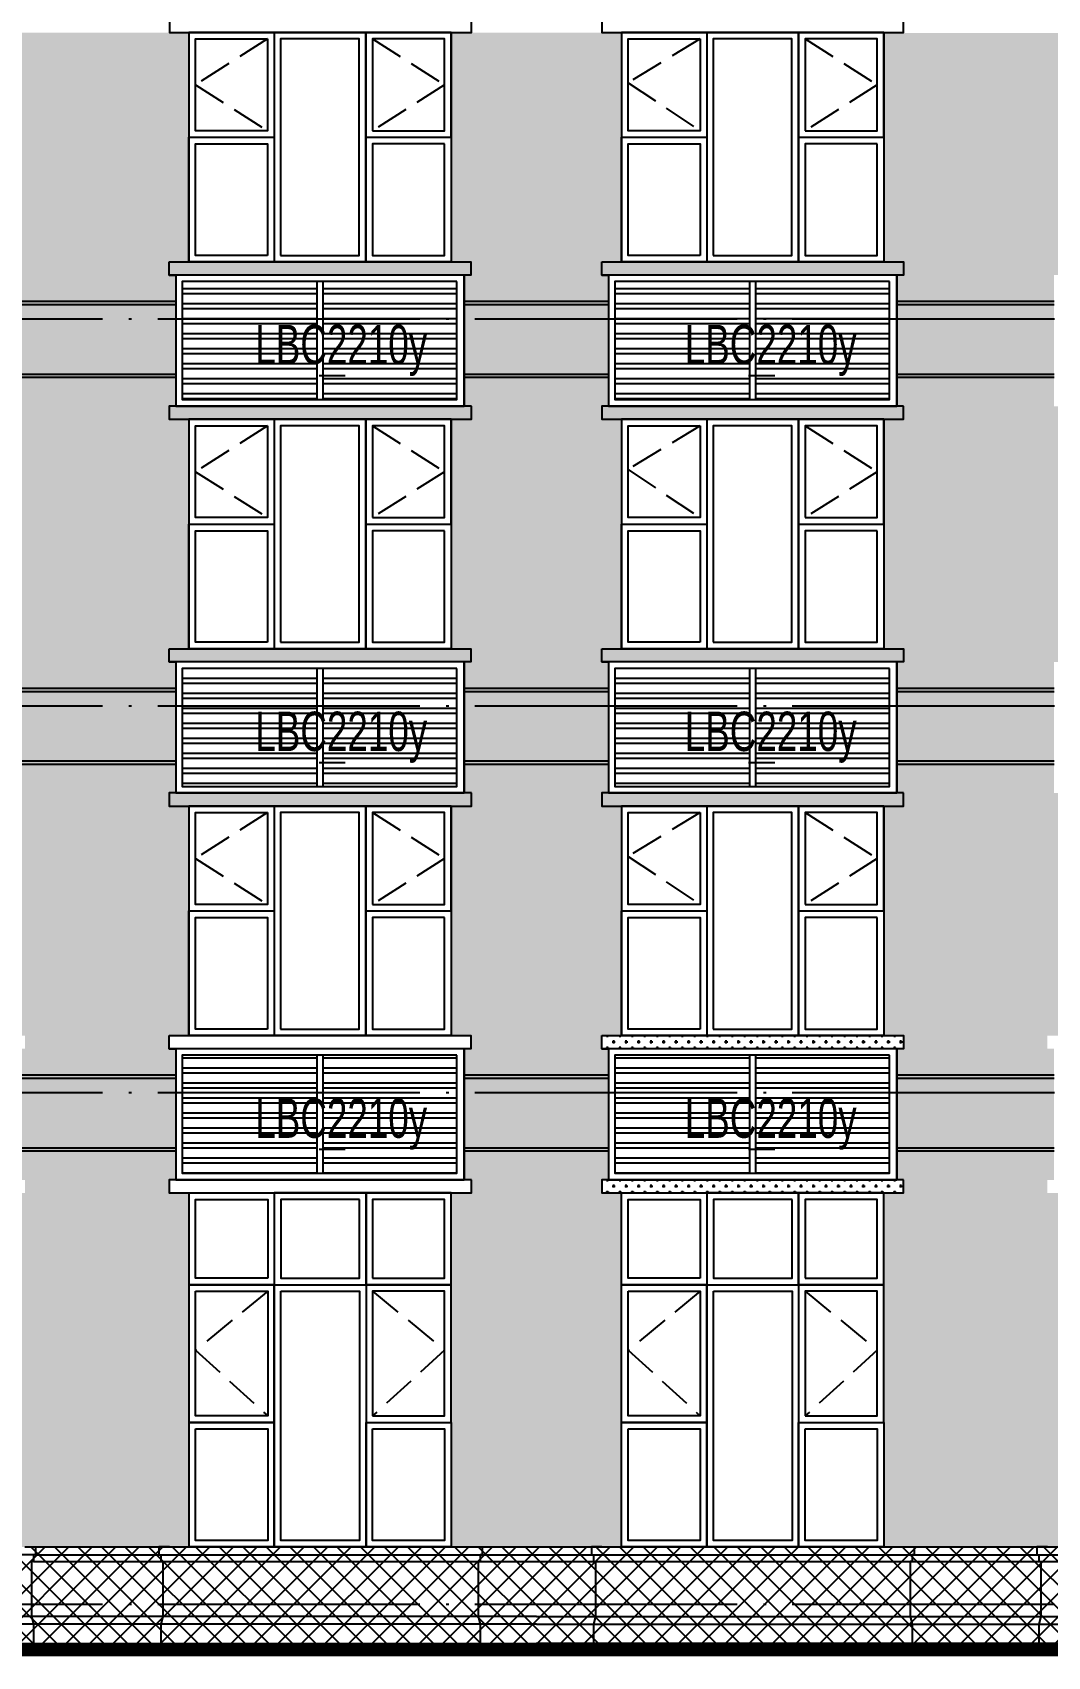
# Model space of a CAD drawing. Extents: x -12446 to 284554, y -295110 to 165007.
# Drawn here: x 71458 to 79200, y -262654 to -250269 of the extents above; entities that cross this region are included whole.
import ezdxf
from ezdxf.enums import TextEntityAlignment as Align

# ---------------------------------------------------------------- set-up
doc = ezdxf.new("R2010")
doc.units = 0
doc.header["$LTSCALE"] = 1000
doc.linetypes.add('AX-14-E$0$AX-85-M02$0$DASH', pattern=[0.35, 0.25, -0.1])
doc.linetypes.add('AX-14-E$0$DOTE', pattern=[2.42, 2, -0.2, 0.02, -0.2])
doc.layers.get('0').update_dxf_attribs({"linetype": 'CONTINUOUS'})
doc.layers.get('Defpoints').update_dxf_attribs({"linetype": 'CONTINUOUS'})
for name, color, linetype in [('A-Anno-Note', 241, 'CONTINUOUS'), ('AX-14-comp-tc$0$AX-T-LMCZ-Z$0$AX-13-E01-E03$0$A-Detl-Patt', 8, 'CONTINUOUS'), ('AX-14-comp-tc$0$AX-T-LMCZ-Z$1$AX-13-E01-E03$0$家具与填充', 251, 'CONTINUOUS'), ('AX-14-comp-tc$0$灰褐色真石漆', 15, 'CONTINUOUS'), ('AX-14-E$0$A-Detl-Fine', 152, 'CONTINUOUS'), ('AX-14-E$0$A-Detl-Patt', 8, 'CONTINUOUS'), ('AX-14-E$0$A-Detl-Thin', 131, 'CONTINUOUS'), ('AX-14-E$0$A-Wind-Iden', 11, 'CONTINUOUS'), ('AX-14-E$0$AX-T-LMCZ-Z$1$AX-13-E01-E03$0$家具与填充', 251, 'CONTINUOUS')]:
    doc.layers.add(name, color=color, linetype=linetype)
doc.layers.add('AX-14-E$0$A-Grid', color=222, linetype='AX-14-E$0$DOTE', plot=False)
doc.styles.add('AX-14-E$0$_TCH_DIM', font='JZFZ_ENA', dxfattribs={"width": 0.7, "bigfont": 'JZFZ_CNB'})
pattern_1 = [(180, (0, 0), (-1e-14, -114.3), []), (180, (-38.1, 38.1), (-1e-14, -114.3), [])]

# ---------------------------------------------------------------- blocks, each defined once
blk = doc.blocks.new('AX-14-E$0$A$C1980769A')
at = {"layer": 'AX-14-E$0$A-Detl-Thin'}
for points in [[(16505, 100), (14200, 100), (14200, 0), (16505, 0)], [(19800, 100), (17500, 100), (17500, 0), (19800, 0)]]:
    blk.add_lwpolyline(points, close=True, dxfattribs=at)
blk = doc.blocks.new('AX-14-E$0$ahaeryewhraegew')
at = {"layer": 'AX-14-E$0$AX-T-LMCZ-Z$1$AX-13-E01-E03$0$家具与填充'}
h = blk.add_hatch(dxfattribs=at)
h.set_pattern_fill('ANSI32', color=256, scale=24, angle=135)
h.set_pattern_definition(pattern_1)
h.paths.add_polyline_path([(158461, 102638), (159486, 102638), (159486, 101738), (158461, 101738)])
h = blk.add_hatch(dxfattribs=at)
h.set_pattern_fill('ANSI32', color=256, scale=24, angle=135)
h.set_pattern_definition(pattern_1)
h.paths.add_polyline_path([(159536, 101738), (160556, 101738), (160556, 102638), (159536, 102638)])
h = blk.add_hatch(dxfattribs=at)
h.set_pattern_fill('ANSI32', color=256, scale=24, angle=135)
h.set_pattern_definition(pattern_1)
h.paths.add_polyline_path([(161761, 102638), (162786, 102638), (162786, 101738), (161761, 101738)])
h = blk.add_hatch(dxfattribs=at)
h.set_pattern_fill('ANSI32', color=256, scale=24, angle=135)
h.set_pattern_definition(pattern_1)
h.paths.add_polyline_path([(162836, 101738), (163856, 101738), (163856, 102638), (162836, 102638)])
at = {"layer": 'AX-14-E$0$A-Detl-Fine'}
for points in [[(159111, 104488), (159111, 103788), (158561, 103788), (158561, 104488), (159111, 104488)], [(159211, 102838), (159811, 102838), (159811, 104488), (159211, 104488), (159211, 102838)], [(162411, 104488), (162411, 103788), (161861, 103788), (161861, 104488), (162411, 104488)], [(162511, 102838), (163111, 102838), (163111, 104488), (162511, 104488), (162511, 102838)]]:
    blk.add_lwpolyline(points, dxfattribs=at)
for points in [[(159911, 103788), (160461, 103788), (160461, 104488), (159911, 104488)], [(163211, 103788), (163761, 103788), (163761, 104488), (163211, 104488)], [(159111, 102838), (158561, 102838), (158561, 103688), (159111, 103688)], [(160461, 103688), (159911, 103688), (159911, 102838), (160461, 102838)], [(162411, 102838), (161861, 102838), (161861, 103688), (162411, 103688)], [(163761, 103688), (163211, 103688), (163211, 102838), (163761, 102838)], [(158411, 101688), (160611, 101688), (160611, 102688), (158411, 102688)], [(161711, 101688), (163911, 101688), (163911, 102688), (161711, 102688)], [(160556, 102638), (158461, 102638), (158461, 101738), (160556, 101738)], [(159536, 102638), (159486, 102638), (159486, 101738), (159536, 101738)], [(163856, 102638), (161761, 102638), (161761, 101738), (163856, 101738)], [(162836, 102638), (162786, 102638), (162786, 101738), (162836, 101738)]]:
    blk.add_lwpolyline(points, close=True, dxfattribs=at)
at = {"layer": 'AX-14-E$0$A-Detl-Patt', "linetype": 'AX-14-E$0$AX-85-M02$0$DASH'}
for points in [[(159111, 104488), (158561, 104138), (159111, 103788)], [(159911, 104488), (160461, 104138), (159911, 103788)], [(162411, 104488), (161861, 104154), (162411, 103788)], [(163211, 104488), (163761, 104138), (163211, 103788)]]:
    blk.add_lwpolyline(points, dxfattribs=at)
at = {"layer": 'AX-14-E$0$A-Detl-Thin'}
for p, q in [((158511, 104538), (158511, 102788)), ((160511, 104538), (160511, 102788)), ((161811, 104538), (161811, 102788)), ((163811, 104538), (163811, 102788)), ((158361, 102688), (158411, 102688)), ((158411, 102688), (158411, 101688)), ((160611, 102688), (160611, 101688)), ((161661, 102688), (161711, 102688)), ((161711, 102688), (161711, 101688)), ((163911, 102688), (163911, 101688))]:
    blk.add_line(p, q, dxfattribs=at)
for points in [[(159161, 104538), (158511, 104538), (158511, 103738), (159161, 103738)], [(159861, 103738), (159861, 104538), (159161, 104538)], [(159161, 104538), (159161, 102788)], [(162461, 104538), (161811, 104538), (161811, 103738), (162461, 103738)], [(163161, 103738), (163161, 104538), (162461, 104538)], [(162461, 104538), (162461, 102788)], [(158511, 102938), (158511, 103738), (159161, 103738)], [(159861, 103738), (160511, 103738), (160511, 102788), (158511, 102788), (158511, 103738)], [(158511, 103738), (159161, 103738)], [(159861, 103738), (160511, 103738)], [(161811, 102938), (161811, 103738), (162461, 103738)], [(163161, 103738), (163811, 103738), (163811, 102788), (161811, 102788), (161811, 103738)], [(161811, 103738), (162461, 103738)], [(163161, 103738), (163811, 103738)]]:
    blk.add_lwpolyline(points, dxfattribs=at)
for points in [[(159861, 103738), (160511, 103738), (160511, 104538), (159861, 104538)], [(163161, 103738), (163811, 103738), (163811, 104538), (163161, 104538)], [(159861, 103738), (159861, 102788)], [(163161, 103738), (163161, 102788)], [(158361, 102788), (160661, 102788), (160661, 102688), (158361, 102688)], [(161661, 102788), (163961, 102788), (163961, 102688), (161661, 102688)], [(160666, 101688), (158361, 101688), (158361, 101588), (160666, 101588)], [(163961, 101688), (161661, 101688), (161661, 101588), (163961, 101588)]]:
    blk.add_lwpolyline(points, close=True, dxfattribs=at)
blk = doc.blocks.new('AX-14-E$0$A$C2994032C')
at = {"layer": 'AX-14-E$0$A-Detl-Fine'}
for points in [[(15030, 2785), (14480, 2785), (14480, 3385), (15030, 3385)], [(15730, 3385), (15130, 3385), (15130, 2785), (15730, 2785)], [(15830, 2785), (16380, 2785), (16380, 3385), (15830, 3385)], [(18330, 2785), (17780, 2785), (17780, 3385), (18330, 3385)], [(19030, 3385), (18430, 3385), (18430, 2785), (19030, 2785)], [(19130, 2785), (19680, 2785), (19680, 3385), (19130, 3385)], [(14480, 2685), (15030, 2685), (15030, 1735), (14480, 1735)], [(15130, 2685), (15730, 2685), (15730, 785), (15130, 785)], [(15830, 1735), (16380, 1735), (16380, 2685), (15830, 2685)], [(17780, 2685), (18330, 2685), (18330, 1735), (17780, 1735)], [(18430, 2685), (19030, 2685), (19030, 785), (18430, 785)], [(19130, 1735), (19680, 1735), (19680, 2685), (19130, 2685)], [(14480, 1635), (15030, 1635), (15030, 785), (14480, 785)], [(15830, 1635), (16380, 1635), (16380, 785), (15830, 785)], [(17780, 1635), (18330, 1635), (18330, 785), (17780, 785)], [(19130, 1635), (19680, 1635), (19680, 785), (19130, 785)]]:
    blk.add_lwpolyline(points, close=True, dxfattribs=at)
at = {"layer": 'AX-14-E$0$A-Detl-Patt', "linetype": 'AX-14-E$0$AX-85-M02$0$DASH'}
for p, q in [((15030, 2685), (14480, 2235)), ((15830, 2685), (16380, 2235)), ((18330, 2685), (17780, 2235)), ((19130, 2685), (19680, 2235)), ((14480, 2235), (15030, 1735)), ((16380, 2235), (15830, 1735)), ((17780, 2235), (18330, 1735)), ((19680, 2235), (19130, 1735))]:
    blk.add_line(p, q, dxfattribs=at)
at = {"layer": 'AX-14-E$0$A-Detl-Thin'}
for p, q in [((13244, 675), (11359, 675)), ((13244, 625), (17080, 625)), ((13259, 735), (17080, 735)), ((13259, 675), (17080, 675)), ((17080, 735), (22799, 735)), ((17080, 675), (22799, 675)), ((17080, 625), (22814, 625)), ((19479, 735), (19960, 735)), ((17080, 206), (11329, 206)), ((17080, 146), (11344, 146)), ((17080, 206), (22829, 206)), ((17080, 146), (22814, 146)), ((15, 0), (17079, 0)), ((34142, 0), (17079, 0))]:
    blk.add_line(p, q, dxfattribs=at)
for points in [[(15080, 2735), (14430, 2735), (14430, 3435), (15080, 3435)], [(15780, 3435), (15080, 3435), (15080, 2735), (15780, 2735)], [(15780, 2735), (16430, 2735), (16430, 3435), (15780, 3435)], [(18380, 2735), (17730, 2735), (17730, 3435), (18380, 3435)], [(19080, 3435), (18380, 3435), (18380, 2735), (19080, 2735)], [(19080, 2735), (19730, 2735), (19730, 3435), (19080, 3435)], [(14430, 2735), (15080, 2735), (15080, 1685), (14430, 1685)], [(15080, 2735), (15780, 2735), (15780, 735), (15080, 735)], [(15780, 1685), (16430, 1685), (16430, 2735), (15780, 2735)], [(17730, 2735), (18380, 2735), (18380, 1685), (17730, 1685)], [(18380, 2735), (19080, 2735), (19080, 735), (18380, 735)], [(19080, 1685), (19730, 1685), (19730, 2735), (19080, 2735)], [(14430, 1685), (15080, 1685), (15080, 735), (14430, 735)], [(15780, 1685), (16430, 1685), (16430, 735), (15780, 735)], [(17730, 1685), (18380, 1685), (18380, 735), (17730, 735)], [(19080, 1685), (19730, 1685), (19730, 735), (19080, 735)]]:
    blk.add_lwpolyline(points, close=True, dxfattribs=at)
for points in [[(13179, 735), (13259, 735), (13259, 675), (13244, 675), (13244, 625), (13229, 625), (13229, 206), (13244, 146), (13244, 0)], [(14280, 735), (14200, 735), (14200, 675), (14215, 675), (14215, 625), (14230, 625), (14230, 206), (14215, 146), (14215, 0)], [(16585, 735), (16665, 735), (16665, 675), (16650, 675), (16650, 625), (16635, 625), (16635, 206), (16650, 146), (16650, 0)], [(17580, 735), (17500, 735), (17500, 675), (17515, 675), (17515, 625), (17530, 625), (17530, 206), (17515, 146), (17515, 0)], [(19880, 735), (19960, 735), (19960, 675), (19945, 675), (19945, 625), (19930, 625), (19930, 206), (19945, 146), (19945, 0)], [(20978, 735), (20898, 735), (20898, 675), (20913, 675), (20913, 625), (20928, 625), (20928, 206), (20913, 146), (20913, 0)]]:
    blk.add_lwpolyline(points, dxfattribs=at)
blk = doc.blocks.new('AX-14-E$0$awrhhrejreyhre')
at = {"layer": 'AX-14-E$0$A-Detl-Patt'}
for p, q in [((157211, 156154), (158411, 156154)), ((157211, 156129), (158411, 156129)), ((160611, 156154), (161711, 156154)), ((160611, 156129), (161711, 156129)), ((163911, 156154), (165111, 156154)), ((163911, 156129), (165111, 156129)), ((157211, 155599), (158411, 155599)), ((157211, 155574), (158411, 155574)), ((160611, 155599), (161711, 155599)), ((160611, 155574), (161711, 155574)), ((163911, 155599), (165111, 155599)), ((163911, 155574), (165111, 155574)), ((157211, 153204), (158411, 153204)), ((160611, 153204), (161711, 153204)), ((163911, 153204), (165111, 153204)), ((157211, 153179), (158411, 153179)), ((160611, 153179), (161711, 153179)), ((163911, 153179), (165111, 153179)), ((157211, 152649), (158411, 152649)), ((157211, 152624), (158411, 152624)), ((160611, 152649), (161711, 152649)), ((160611, 152624), (161711, 152624)), ((163911, 152649), (165111, 152649)), ((163911, 152624), (165111, 152624)), ((157211, 150254), (158411, 150254)), ((160611, 150254), (161711, 150254)), ((163911, 150254), (165111, 150254)), ((157211, 150229), (158411, 150229)), ((160611, 150229), (161711, 150229)), ((163911, 150229), (165111, 150229)), ((157211, 149699), (158411, 149699)), ((157211, 149674), (158411, 149674)), ((160611, 149699), (161711, 149699)), ((160611, 149674), (161711, 149674)), ((163911, 149699), (165111, 149699)), ((163911, 149674), (165111, 149674))]:
    blk.add_line(p, q, dxfattribs=at)
blk = doc.blocks.new('AX-14-comp-tc')
at = {"layer": 'AX-14-comp-tc$0$AX-T-LMCZ-Z$0$AX-13-E01-E03$0$A-Detl-Patt'}
h = blk.add_hatch(dxfattribs=at)
h.set_pattern_fill('CROSS', color=256, scale=30)
h.set_pattern_definition([(0, (-86013.83, -414895.72), (47.625, 47.625), [23.8125, -71.4375]), (90, (-86001.926, -414907.63), (-47.625, 47.625), [23.8125, -71.4375])])
h.paths.add_polyline_path([(69347, -258442), (71247, -258442), (71247, -258542), (69347, -258542)])
h.paths.add_polyline_path([(72347, -258442), (74652, -258442), (74652, -258542), (72347, -258542)])
h.paths.add_polyline_path([(75647, -258442), (77952, -258442), (77952, -258542), (75647, -258542)])
h.paths.add_polyline_path([(79047, -258442), (80947, -258442), (80947, -258542), (79047, -258542)])
h = blk.add_hatch(dxfattribs=at)
h.set_pattern_fill('CROSS', color=256, scale=30)
h.set_pattern_definition([(0, (-86013.83, -415995.72), (47.625, 47.625), [23.8125, -71.4375]), (90, (-86001.926, -416007.63), (-47.625, 47.625), [23.8125, -71.4375])])
h.paths.add_polyline_path([(69347, -259542), (71247, -259542), (71247, -259642), (69347, -259642)])
h.paths.add_polyline_path([(72347, -259542), (74652, -259542), (74652, -259642), (72347, -259642)])
h.paths.add_polyline_path([(75647, -259542), (77952, -259542), (77952, -259642), (75647, -259642)])
h.paths.add_polyline_path([(79047, -259542), (80947, -259542), (80947, -259642), (79047, -259642)])
h = blk.add_hatch(dxfattribs=at)
h.set_pattern_fill('CROSS', color=256, scale=30)
h.set_pattern_definition([(0, (-86013.83, -417845.72), (47.625, 47.625), [23.8125, -71.4375]), (90, (-86001.926, -417857.63), (-47.625, 47.625), [23.8125, -71.4375])])
h.paths.add_polyline_path([(69347, -261392), (71247, -261392), (71247, -261492), (69347, -261492)])
h.paths.add_polyline_path([(72347, -261392), (74652, -261392), (74652, -261492), (72347, -261492)])
h.paths.add_polyline_path([(75647, -261392), (77952, -261392), (77952, -261492), (75647, -261492)])
h.paths.add_polyline_path([(79047, -261392), (80947, -261392), (80947, -261492), (79047, -261492)])
h = blk.add_hatch(dxfattribs=at)
h.set_pattern_fill('CROSS', color=256, scale=30)
h.set_pattern_definition([(0, (-86013.83, -418945.72), (47.625, 47.625), [23.8125, -71.4375]), (90, (-86001.926, -418957.63), (-47.625, 47.625), [23.8125, -71.4375])])
h.paths.add_polyline_path([(69347, -262492), (71247, -262492), (71247, -262592), (69347, -262592)])
h.paths.add_polyline_path([(72347, -262492), (74652, -262492), (74652, -262592), (72347, -262592)])
h.paths.add_polyline_path([(75647, -262492), (77952, -262492), (77952, -262592), (75647, -262592)])
h.paths.add_polyline_path([(79047, -262492), (80947, -262492), (80947, -262592), (79047, -262592)])
h = blk.add_hatch(dxfattribs=at)
h.set_pattern_fill('CROSS', color=256, scale=30)
h.set_pattern_definition([(0, (-87759.615, -414176.595), (47.625, 47.625), [23.8125, -71.4375]), (90, (-87747.71, -414188.5), (-47.625, 47.625), [23.8125, -71.4375])])
h.paths.add_polyline_path([(75656, -264342), (77947, -264342), (77947, -264442), (75656, -264442)])
h = blk.add_hatch(dxfattribs=at)
h.set_pattern_fill('CROSS', color=256, scale=30)
h.set_pattern_definition([(0, (-87759.615, -415276.595), (47.625, 47.625), [23.8125, -71.4375]), (90, (-87747.71, -415288.5), (-47.625, 47.625), [23.8125, -71.4375])])
h.paths.add_polyline_path([(75656, -265442), (77947, -265442), (77947, -265542), (75656, -265542)])
at = {"layer": 'AX-14-comp-tc$0$AX-T-LMCZ-Z$1$AX-13-E01-E03$0$家具与填充'}
h = blk.add_hatch(dxfattribs=at)
h.set_pattern_fill('AR-SAND', color=256, scale=24)
h.set_pattern_definition([(37.5, (-152.837, -6422.47), (-1.9200376, 58.7295885), [0, -46.3296, 0, -51.816, 0, -49.53]), (7.5, (-152.84, -6422.47), (53.942794, 86.019012), [0, -24.9936, 0, -41.7576, 0, -16.002]), (327.5, (-190.33, -6422.47), (94.919084, 0.172462), [0, -15.24, 0, -54.864, 0, -71.628]), (317.5, (-190.33, -6422.47), (91.626774, 26.75152), [0, -7.62, 0, -35.9664, 0, -41.148])])
h.paths.add_polyline_path([(71823, -268242), (71147, -268242), (71147, -265542), (71249, -265542), (71249, -265442), (71199, -265442), (71199, -264442), (71249, -264442), (71249, -264342), (71149, -264342), (71149, -262592), (71249, -262592), (71249, -262492), (71199, -262492), (71199, -261492), (71249, -261492), (71249, -261392), (71149, -261392), (71149, -259642), (71249, -259642), (71249, -259542), (71199, -259542), (71199, -258542), (71249, -258542), (71249, -258442), (71149, -258442), (71149, -256692), (71823, -256692), (72499, -256692), (72499, -258442), (72348, -258442), (72349, -258542), (72399, -258542), (72399, -259542), (72349, -259542), (72349, -259642), (72499, -259642), (72499, -261392), (72349, -261392), (72349, -261492), (72399, -261492), (72399, -262492), (72349, -262492), (72349, -262592), (72499, -262592), (72499, -264342), (72349, -264342), (72349, -264442), (72399, -264442), (72399, -265442), (72349, -265442), (72349, -265542), (72499, -265542), (72499, -268242)])
h = blk.add_hatch(dxfattribs=at)
h.set_pattern_fill('AR-SAND', color=256, scale=24)
h.set_pattern_definition([(37.5, (-1.283, -8e-05), (-1.9200376, 58.7295885), [0, -46.3296, 0, -51.816, 0, -49.53]), (7.5, (-1.28, -8e-05), (53.942794, 86.019012), [0, -24.9936, 0, -41.7576, 0, -16.002]), (327.5, (-38.774, -8e-05), (94.919084, 0.172462), [0, -15.24, 0, -54.864, 0, -71.628]), (317.5, (-38.77, -8e-05), (91.626774, 26.751519), [0, -7.62, 0, -35.9664, 0, -41.148])])
h.paths.add_polyline_path([(77797, -256696), (79146, -256696), (79146, -268242), (77797, -268242)])
h.paths.add_polyline_path([(77797, -262592), (77947, -262592), (77947, -261392), (77797, -261392)], flags=16)
h.paths.add_polyline_path([(77897, -262492), (77947, -262492), (77947, -261492), (77897, -261492)], flags=16)
h.paths.add_polyline_path([(79047, -262592), (79146, -262592), (79146, -261392), (79047, -261392)], flags=16)
h.paths.add_polyline_path([(79047, -262492), (79097, -262492), (79097, -261492), (79047, -261492)], flags=16)
h.paths.add_polyline_path([(77797, -265542), (77947, -265542), (77947, -264342), (77797, -264342)], flags=16)
h.paths.add_polyline_path([(79047, -265542), (79146, -265542), (79146, -264342), (79047, -264342)], flags=16)
h.paths.add_polyline_path([(79047, -265442), (79097, -265442), (79097, -264442), (79047, -264442)], flags=16)
h.paths.add_polyline_path([(77897, -265442), (77947, -265442), (77947, -264442), (77897, -264442)], flags=16)
h.paths.add_polyline_path([(77797, -259642), (77947, -259642), (77947, -258442), (77797, -258442)], flags=16)
h.paths.add_polyline_path([(77897, -259542), (77947, -259542), (77947, -258542), (77897, -258542)], flags=16)
h.paths.add_polyline_path([(79047, -259642), (79147, -259642), (79147, -258442), (79047, -258442)], flags=16)
h.paths.add_polyline_path([(79047, -259542), (79097, -259542), (79097, -258542), (79047, -258542)], flags=16)
h = blk.add_hatch(dxfattribs=at)
h.set_pattern_fill('ANSI37', color=256, scale=80)
h.set_pattern_definition([(45, (-86013.83, -414895.72), (-89.80256, 89.80256), []), (135, (-86013.83, -414895.72), (-89.80256, -89.80256), [])])
h.paths.add_polyline_path([(60697, -268242), (93429, -268242), (93429, -268297), (93414, -268302), (93414, -268352), (93399, -268352), (93399, -268771), (93414, -268831), (93414, -268977), (60697, -268977)])
at = {"layer": 'AX-14-comp-tc$0$灰褐色真石漆'}
h = blk.add_hatch(dxfattribs=at)
h.set_pattern_fill('离散材料', color=256, scale=50)
h.set_pattern_definition([(0, (63.16, -6278.47), (132, 228), [12, -201, 9, -87, 18, -213]), (10, (6.16, -6155.47), (80.67614, 285.34428), [21, -51, 27, -159, 15, -198]), (20, (-23.84, -6251.47), (133.47095, 220.97625), [24, -165, 21, -123, 15, -96]), (30, (63.16, -6269.47), (-21.96926, 254.05187), [15, -99, 12, -147, 9, -195]), (40, (-20.84, -6203.47), (33.83592, 216.370355), [12, -132, 9, -84, 24, -153]), (50, (24.16, -6311.47), (-80.24786, 235.7335), [6, -111, 15, -183, 18, -93]), (60, (33.16, -6290.47), (-99.47303, 223.70766), [15, -123, 6, -144, 12, -111]), (70, (0.16, -6326.47), (-109.89227, 215.58685), [9, -57, 18, -96, 12, -132]), (80, (15.16, -6149.47), (-208.56534, 164.71945), [21, -132, 9, -156, 18, -147]), (90, (33.16, -6278.47), (-264, 111), [18, -93, 12, -183, 6, -186]), (100, (-14.84, -6185.47), (-247.97146, 145.14529), [21, -117, 18, -96, 21, -219]), (110, (-35.84, -6356.47), (-240.44034, 81.69114), [24, -78, 12, -159, 18, -174]), (120, (-116.84, -6320.47), (-286.64994, 28.49227), [15, -201, 18, -93, 21, -123]), (130, (-50.84, -6386.47), (-279.10777, 71.26608), [9, -66, 12, -129, 24, -168]), (140, (-140.84, -6146.47), (-220.59685, -34.20569), [18, -108, 21, -93, 12, -126]), (150, (108.16, -6404.47), (-204.82497, -120.76726), [12, -84, 24, -186, 21, -171]), (160, (-89.84, -6236.47), (-237.90107, -162.42869), [18, -126, 15, -114, 12, -183]), (170, (-71.84, -6308.47), (-215.64405, -169.12317), [27, -99, 18, -135, 24, -132])])
h.paths.add_polyline_path([(75179, -268242), (75799, -268242), (75799, -265542), (75649, -265542), (75649, -265442), (75699, -265442), (75699, -264442), (75649, -264442), (75649, -264342), (75799, -264342), (75799, -262592), (75649, -262592), (75649, -262492), (75699, -262492), (75699, -261492), (75649, -261492), (75649, -261392), (75799, -261392), (75799, -259642), (75649, -259642), (75649, -259542), (75699, -259542), (75699, -258542), (75649, -258542), (75649, -258442), (75799, -258442), (75799, -256692), (75179, -256692), (74503, -256692), (74503, -258442), (74654, -258442), (74653, -258542), (74603, -258542), (74603, -259542), (74653, -259542), (74653, -259642), (74503, -259642), (74503, -261392), (74653, -261392), (74653, -261492), (74603, -261492), (74603, -262492), (74653, -262492), (74653, -262592), (74503, -262592), (74503, -264342), (74653, -264342), (74653, -264442), (74603, -264442), (74603, -265442), (74653, -265442), (74653, -265542), (74503, -265542), (74503, -268242)])
blk = doc.blocks.new('AX-14-E$0$JB-WIDR-TAG')
at = {"layer": 'Defpoints'}
blk.add_line((-1.69, -2.37), (0.31, -2.37), dxfattribs=at)
at = {"style": 'AX-14-E$0$_TCH_DIM', "width": 0.7}
blk.add_attdef('WD_TAG', text='', height=3, dxfattribs=at).set_placement((0, 0), align=Align.MIDDLE_CENTER)
blk = doc.blocks.new('AX-14-E$0$wegwgewhrejsr')
at = {"layer": 'AX-14-E$0$A-Wind-Iden', "xscale": 100, "yscale": 100, "zscale": 100, "rotation": 3.415094585006376e-08}
for p in [(159673, 155824), (162949, 155824), (159673, 152874), (162949, 152874), (159673, 149924), (162949, 149924)]:
    blk.add_blockref('AX-14-E$0$JB-WIDR-TAG', p, dxfattribs=at).add_auto_attribs({'WD_TAG': 'LBC2210y'})
blk = doc.blocks.new('AX-14-E')
at = {"layer": 'AX-14-E$0$A-Grid'}
for p, q in [((55473, -252454), (94521, -252454)), ((55473, -255404), (94521, -255404)), ((55473, -258354), (94521, -258354)), ((55473, -262254), (94521, -262254)), ((55473, -262554), (94521, -262554))]:
    blk.add_line(p, q, dxfattribs=at)
at = {"layer": 'AX-14-E$0$A-Detl-Thin'}
blk.add_blockref('AX-14-E$0$A$C1980769A', (58302, -250269), dxfattribs=at)
blk.add_blockref('AX-14-E$0$ahaeryewhraegew', (-85860, -360707), dxfattribs=at)
for name, p in [('AX-14-E$0$ahaeryewhraegew', (-85860, -357757)), ('AX-14-E$0$A$C2994032C', (58222, -262554))]:
    blk.add_blockref(name, p, dxfattribs=at)
at = {"layer": 'AX-14-E$0$A-Detl-Thin', "const_width": 100}
blk.add_lwpolyline([(56263, -262604), (94521, -262604)], dxfattribs=at)
at = {"layer": 'AX-14-E$0$A-Detl-Thin'}
blk.add_blockref('AX-14-E$0$ahaeryewhraegew', (-85860, -354807), dxfattribs=at)
for name, p in [('AX-14-comp-tc', (153, 6422)), ('AX-14-E$0$wegwgewhrejsr', (-85860, -408473))]:
    blk.add_blockref(name, p, dxfattribs=at)
at = {"layer": 'AX-14-E$0$A-Detl-Thin', "color": 6}
blk.add_blockref('AX-14-E$0$awrhhrejreyhre', (-85860, -408473), dxfattribs=at)

msp = doc.modelspace()

# ---------------------------------------------------------------- block references
at = {"layer": 'A-Anno-Note'}
msp.add_blockref('AX-14-E', (0, 0), dxfattribs=at)

doc.saveas('drawing.dxf')
